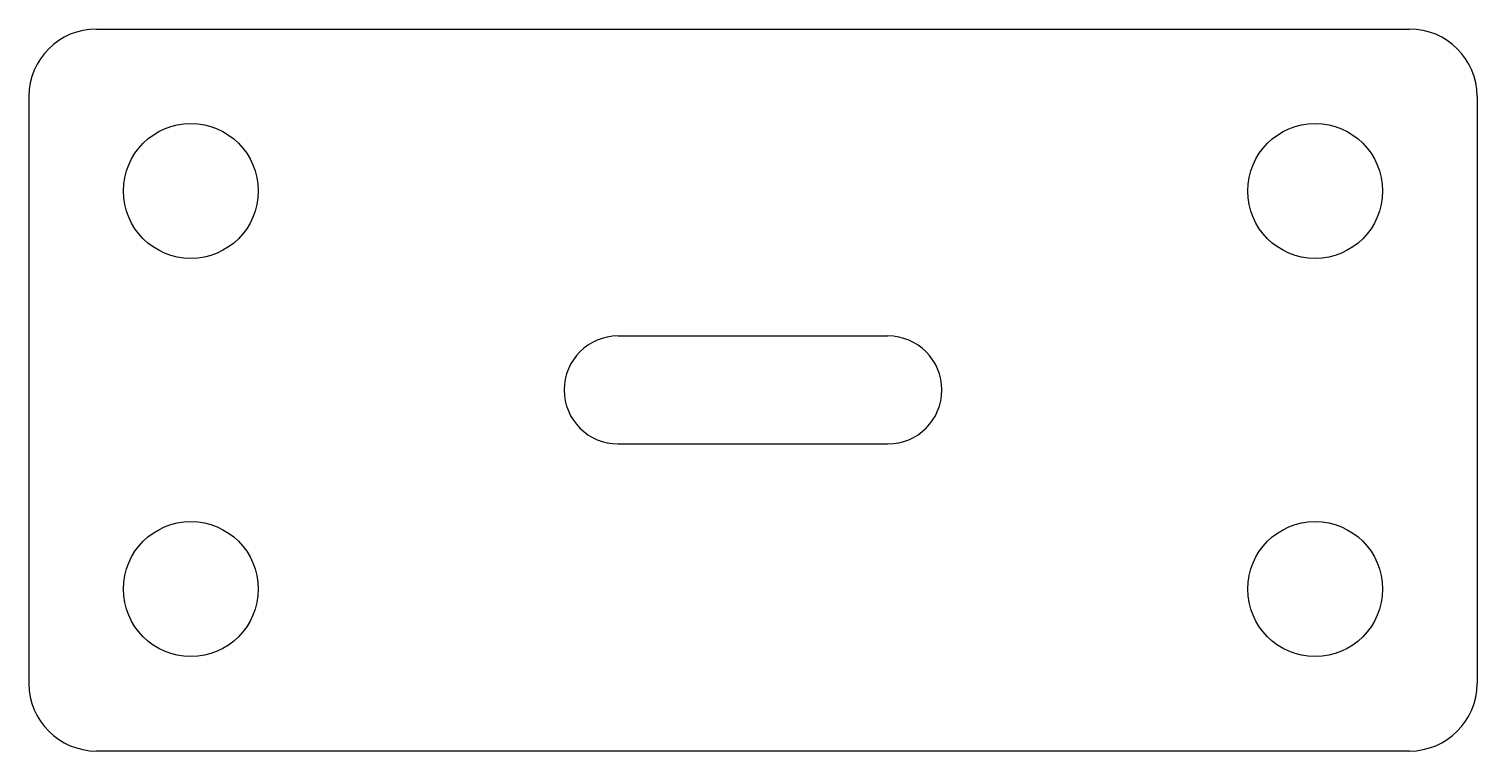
# Model space of a CAD drawing. Header units: millimetres. Extents: x -54 to 54, y -146 to -93.
import ezdxf

# ---------------------------------------------------------------- set-up
doc = ezdxf.new("R2010")
doc.units = ezdxf.units.MM

msp = doc.modelspace()

# ---------------------------------------------------------------- linework, layer by layer
at = {"color": 7, "linetype": 'Continuous', "lineweight": 25}
for p, q in [((-48.67, -92.64), (48.67, -92.64)), ((-53.67, -97.64), (-53.67, -141.13)), ((53.67, -97.64), (53.67, -141.13)), ((-10, -115.38), (10, -115.38)), ((-10, -123.38), (10, -123.38)), ((48.67, -146.13), (-48.67, -146.13))]:
    msp.add_line(p, q, dxfattribs=at)
for centre in [(-41.67, -104.64), (41.67, -104.64), (-41.67, -134.13), (41.67, -134.13)]:
    msp.add_circle(centre, 5, dxfattribs=at)
for centre, radius, start, end in [((-48.67, -97.64), 5, 90, 180), ((48.67, -97.64), 5, 0, 90), ((-10, -119.38), 4, 90, 270), ((10, -119.38), 4, 270, 90), ((-48.67, -141.13), 5, 180, 270), ((48.67, -141.13), 5, 270, 0)]:
    msp.add_arc(centre, radius, start, end, dxfattribs=at)

doc.saveas('drawing.dxf')
